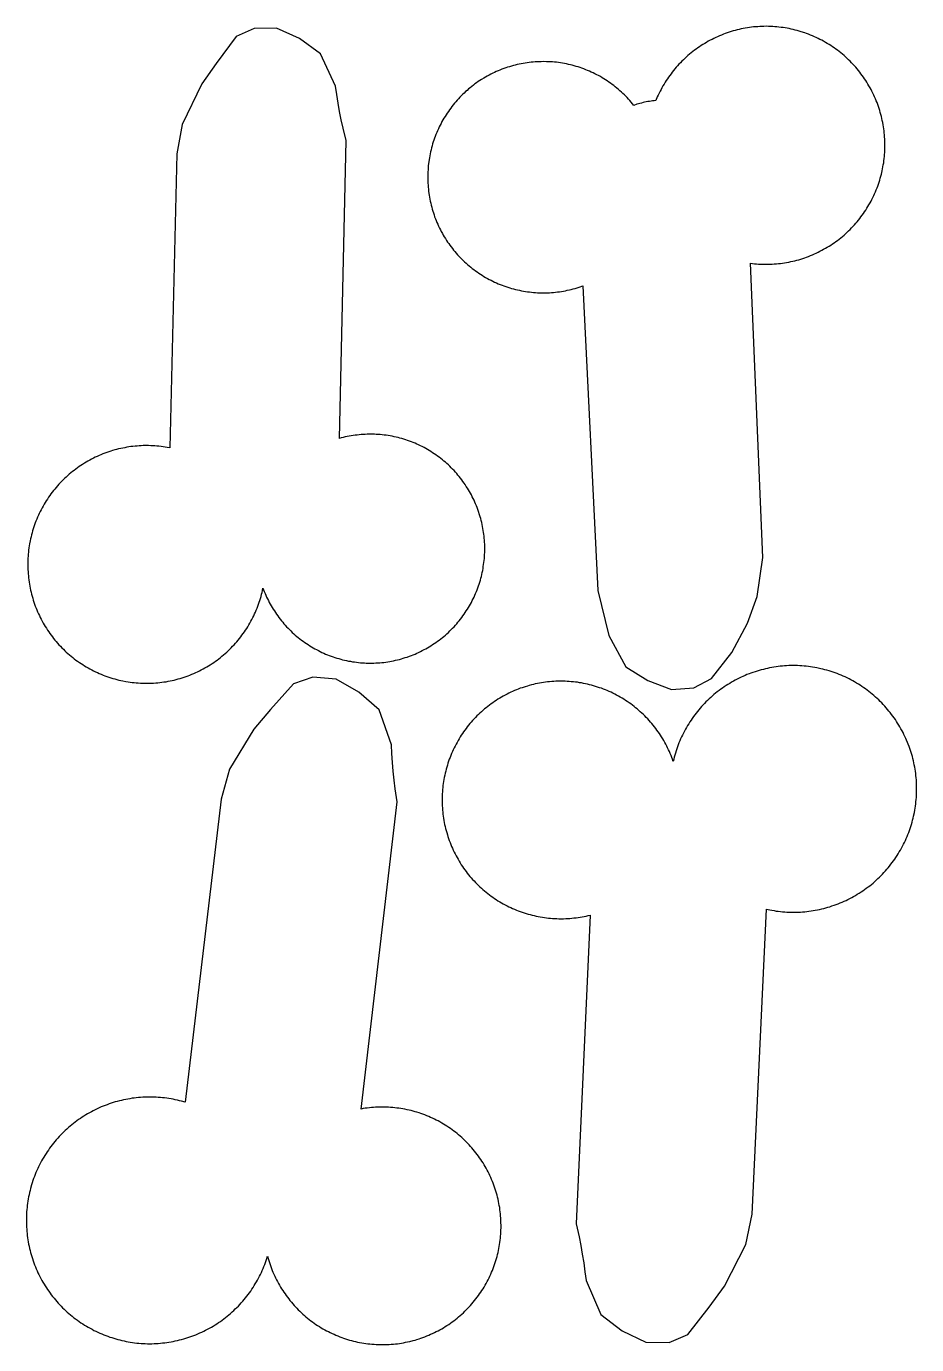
# Model space of a CAD drawing. Extents: x -246 to 246, y -104 to 199.
# Drawn here: x 199.17 to 208.79, y -56.27 to -42.03 of the extents above; entities that cross this region are included whole.
import ezdxf

# ---------------------------------------------------------------- set-up
doc = ezdxf.new("R2010")
doc.units = 0
doc.layers.add('Add_Red', color=1, linetype='Continuous')

msp = doc.modelspace()

# ---------------------------------------------------------------- linework, layer by layer
at = {"layer": 'Add_Red'}
for points in [[(206.387, -49.174), (206.576, -49.074), (206.796, -48.793), (206.964, -48.477), (207.072, -48.189), (207.131, -47.765), (206.997, -44.585), (207.019, -44.588), (207.042, -44.591), (207.064, -44.593), (207.086, -44.594), (207.109, -44.595), (207.131, -44.596), (207.166, -44.597), (207.188, -44.596), (207.211, -44.596), (207.233, -44.595), (207.255, -44.593), (207.278, -44.592), (207.3, -44.59), (207.322, -44.587), (207.345, -44.584), (207.367, -44.581), (207.389, -44.577), (207.411, -44.573), (207.433, -44.568), (207.455, -44.564), (207.477, -44.558), (207.498, -44.553), (207.52, -44.547), (207.542, -44.54), (207.563, -44.534), (207.584, -44.527), (207.605, -44.519), (207.626, -44.511), (207.647, -44.503), (207.668, -44.494), (207.689, -44.485), (207.709, -44.476), (207.729, -44.466), (207.749, -44.456), (207.769, -44.446), (207.789, -44.435), (207.808, -44.424), (207.828, -44.413), (207.847, -44.401), (207.866, -44.389), (207.885, -44.377), (207.903, -44.364), (207.921, -44.351), (207.939, -44.338), (207.957, -44.324), (207.975, -44.31), (207.992, -44.296), (208.009, -44.281), (208.026, -44.266), (208.042, -44.251), (208.059, -44.236), (208.075, -44.22), (208.09, -44.204), (208.106, -44.188), (208.121, -44.171), (208.136, -44.154), (208.151, -44.137), (208.165, -44.12), (208.179, -44.102), (208.192, -44.085), (208.206, -44.067), (208.219, -44.048), (208.231, -44.03), (208.244, -44.011), (208.256, -43.992), (208.268, -43.973), (208.279, -43.954), (208.29, -43.934), (208.301, -43.915), (208.311, -43.895), (208.321, -43.875), (208.331, -43.854), (208.34, -43.834), (208.349, -43.813), (208.358, -43.793), (208.366, -43.772), (208.374, -43.751), (208.381, -43.73), (208.388, -43.708), (208.395, -43.687), (208.401, -43.665), (208.407, -43.644), (208.413, -43.622), (208.421, -43.587), (208.426, -43.565), (208.43, -43.543), (208.434, -43.521), (208.438, -43.499), (208.441, -43.477), (208.443, -43.454), (208.446, -43.432), (208.448, -43.41), (208.449, -43.387), (208.45, -43.365), (208.451, -43.342), (208.451, -43.311), (208.451, -43.289), (208.451, -43.266), (208.45, -43.244), (208.448, -43.221), (208.446, -43.199), (208.444, -43.177), (208.442, -43.154), (208.439, -43.132), (208.435, -43.11), (208.432, -43.088), (208.428, -43.066), (208.423, -43.044), (208.418, -43.022), (208.413, -43), (208.407, -42.978), (208.401, -42.957), (208.395, -42.935), (208.388, -42.914), (208.381, -42.892), (208.374, -42.871), (208.366, -42.85), (208.358, -42.829), (208.349, -42.809), (208.34, -42.788), (208.331, -42.768), (208.321, -42.747), (208.311, -42.727), (208.301, -42.707), (208.29, -42.688), (208.279, -42.668), (208.268, -42.649), (208.256, -42.63), (208.244, -42.611), (208.231, -42.592), (208.219, -42.574), (208.206, -42.555), (208.192, -42.537), (208.179, -42.519), (208.165, -42.502), (208.151, -42.485), (208.136, -42.468), (208.121, -42.451), (208.106, -42.434), (208.09, -42.418), (208.075, -42.402), (208.059, -42.386), (208.042, -42.371), (208.026, -42.356), (208.009, -42.341), (207.992, -42.326), (207.975, -42.312), (207.957, -42.298), (207.939, -42.284), (207.921, -42.271), (207.903, -42.258), (207.885, -42.245), (207.866, -42.233), (207.847, -42.221), (207.828, -42.209), (207.808, -42.198), (207.789, -42.187), (207.769, -42.176), (207.749, -42.166), (207.729, -42.155), (207.709, -42.146), (207.689, -42.137), (207.668, -42.128), (207.647, -42.119), (207.626, -42.111), (207.605, -42.103), (207.584, -42.095), (207.547, -42.083), (207.526, -42.077), (207.504, -42.071), (207.482, -42.065), (207.461, -42.06), (207.439, -42.055), (207.417, -42.05), (207.395, -42.046), (207.373, -42.042), (207.35, -42.039), (207.328, -42.036), (207.306, -42.033), (207.284, -42.031), (207.261, -42.029), (207.239, -42.027), (207.216, -42.026), (207.194, -42.026), (207.166, -42.025), (207.143, -42.026), (207.121, -42.026), (207.098, -42.027), (207.076, -42.029), (207.054, -42.03), (207.031, -42.032), (207.009, -42.035), (206.987, -42.038), (206.965, -42.041), (206.942, -42.045), (206.92, -42.049), (206.898, -42.053), (206.876, -42.058), (206.855, -42.064), (206.833, -42.069), (206.811, -42.075), (206.79, -42.082), (206.768, -42.088), (206.747, -42.095), (206.726, -42.103), (206.705, -42.111), (206.684, -42.119), (206.663, -42.128), (206.643, -42.137), (206.622, -42.146), (206.602, -42.155), (206.582, -42.166), (206.562, -42.176), (206.542, -42.187), (206.523, -42.198), (206.504, -42.209), (206.484, -42.221), (206.465, -42.233), (206.447, -42.245), (206.428, -42.258), (206.41, -42.271), (206.392, -42.284), (206.374, -42.298), (206.357, -42.312), (206.339, -42.326), (206.322, -42.341), (206.305, -42.356), (206.289, -42.371), (206.273, -42.386), (206.257, -42.402), (206.241, -42.418), (206.225, -42.434), (206.21, -42.451), (206.195, -42.468), (206.181, -42.485), (206.167, -42.502), (206.153, -42.519), (206.139, -42.537), (206.126, -42.555), (206.113, -42.574), (206.1, -42.592), (206.087, -42.611), (206.075, -42.63), (206.064, -42.649), (206.052, -42.668), (206.041, -42.688), (206.031, -42.707), (206.02, -42.727), (206.01, -42.747), (206, -42.768), (205.991, -42.788), (205.975, -42.827), (205.957, -42.829), (205.94, -42.831), (205.923, -42.833), (205.905, -42.836), (205.888, -42.839), (205.871, -42.842), (205.854, -42.846), (205.837, -42.849), (205.82, -42.854), (205.803, -42.858), (205.786, -42.863), (205.769, -42.868), (205.737, -42.879), (205.723, -42.862), (205.709, -42.845), (205.695, -42.828), (205.68, -42.812), (205.665, -42.796), (205.65, -42.781), (205.635, -42.765), (205.619, -42.75), (205.603, -42.735), (205.587, -42.721), (205.571, -42.706), (205.554, -42.692), (205.537, -42.678), (205.52, -42.665), (205.502, -42.652), (205.485, -42.639), (205.467, -42.627), (205.449, -42.614), (205.431, -42.602), (205.412, -42.591), (205.393, -42.58), (205.375, -42.569), (205.355, -42.558), (205.336, -42.548), (205.317, -42.538), (205.297, -42.528), (205.277, -42.519), (205.258, -42.51), (205.237, -42.502), (205.217, -42.494), (205.197, -42.486), (205.176, -42.478), (205.156, -42.471), (205.135, -42.464), (205.114, -42.458), (205.093, -42.452), (205.072, -42.446), (205.051, -42.441), (205.03, -42.436), (205.008, -42.432), (204.987, -42.427), (204.966, -42.424), (204.944, -42.42), (204.922, -42.417), (204.901, -42.414), (204.879, -42.412), (204.857, -42.41), (204.836, -42.409), (204.814, -42.408), (204.792, -42.407), (204.759, -42.406), (204.737, -42.407), (204.715, -42.407), (204.693, -42.408), (204.671, -42.409), (204.65, -42.411), (204.628, -42.413), (204.606, -42.416), (204.585, -42.418), (204.563, -42.422), (204.542, -42.425), (204.52, -42.429), (204.499, -42.434), (204.477, -42.438), (204.456, -42.443), (204.435, -42.449), (204.414, -42.455), (204.393, -42.461), (204.372, -42.467), (204.352, -42.474), (204.331, -42.482), (204.311, -42.489), (204.29, -42.497), (204.27, -42.506), (204.25, -42.514), (204.23, -42.523), (204.211, -42.533), (204.191, -42.542), (204.172, -42.553), (204.153, -42.563), (204.134, -42.574), (204.115, -42.585), (204.091, -42.599), (204.073, -42.611), (204.055, -42.623), (204.037, -42.636), (204.019, -42.648), (204.002, -42.662), (203.985, -42.675), (203.968, -42.689), (203.951, -42.702), (203.934, -42.717), (203.918, -42.731), (203.902, -42.746), (203.886, -42.761), (203.871, -42.777), (203.856, -42.792), (203.841, -42.808), (203.826, -42.824), (203.812, -42.841), (203.798, -42.857), (203.784, -42.874), (203.77, -42.891), (203.757, -42.909), (203.744, -42.926), (203.732, -42.944), (203.719, -42.962), (203.707, -42.98), (203.696, -42.999), (203.684, -43.017), (203.673, -43.036), (203.663, -43.055), (203.653, -43.074), (203.643, -43.094), (203.633, -43.113), (203.624, -43.133), (203.615, -43.153), (203.606, -43.173), (203.598, -43.193), (203.59, -43.214), (203.582, -43.234), (203.575, -43.255), (203.568, -43.275), (203.562, -43.296), (203.556, -43.317), (203.55, -43.338), (203.545, -43.359), (203.54, -43.381), (203.535, -43.402), (203.531, -43.423), (203.527, -43.445), (203.524, -43.466), (203.52, -43.488), (203.518, -43.509), (203.515, -43.531), (203.513, -43.553), (203.512, -43.575), (203.51, -43.596), (203.51, -43.618), (203.509, -43.656), (203.509, -43.678), (203.51, -43.699), (203.511, -43.721), (203.512, -43.743), (203.514, -43.765), (203.516, -43.786), (203.518, -43.808), (203.521, -43.83), (203.524, -43.851), (203.528, -43.873), (203.532, -43.894), (203.536, -43.916), (203.541, -43.937), (203.546, -43.958), (203.552, -43.979), (203.557, -44), (203.564, -44.021), (203.57, -44.042), (203.577, -44.063), (203.584, -44.083), (203.592, -44.104), (203.6, -44.124), (203.608, -44.144), (203.617, -44.164), (203.626, -44.184), (203.636, -44.205), (203.646, -44.225), (203.656, -44.244), (203.667, -44.263), (203.677, -44.282), (203.688, -44.301), (203.7, -44.319), (203.712, -44.338), (203.724, -44.356), (203.736, -44.374), (203.749, -44.392), (203.762, -44.409), (203.775, -44.426), (203.789, -44.444), (203.803, -44.46), (203.817, -44.477), (203.831, -44.493), (203.846, -44.509), (203.861, -44.525), (203.876, -44.541), (203.892, -44.556), (203.908, -44.571), (203.924, -44.586), (203.94, -44.6), (203.957, -44.614), (203.974, -44.628), (203.991, -44.642), (204.008, -44.655), (204.026, -44.668), (204.043, -44.68), (204.061, -44.693), (204.08, -44.705), (204.098, -44.716), (204.117, -44.728), (204.135, -44.739), (204.154, -44.749), (204.174, -44.76), (204.193, -44.77), (204.212, -44.78), (204.232, -44.789), (204.252, -44.798), (204.272, -44.807), (204.292, -44.815), (204.313, -44.823), (204.333, -44.831), (204.354, -44.838), (204.374, -44.845), (204.395, -44.851), (204.416, -44.857), (204.437, -44.863), (204.458, -44.869), (204.479, -44.874), (204.501, -44.878), (204.522, -44.883), (204.543, -44.887), (204.565, -44.89), (204.586, -44.893), (204.608, -44.896), (204.63, -44.899), (204.652, -44.901), (204.673, -44.902), (204.695, -44.904), (204.717, -44.905), (204.759, -44.905), (204.78, -44.905), (204.802, -44.904), (204.824, -44.904), (204.846, -44.902), (204.867, -44.901), (204.889, -44.898), (204.911, -44.896), (204.932, -44.893), (204.954, -44.89), (204.976, -44.886), (204.997, -44.882), (205.018, -44.878), (205.04, -44.873), (205.061, -44.868), (205.082, -44.863), (205.103, -44.857), (205.124, -44.851), (205.145, -44.844), (205.184, -44.831), (205.347, -48.121), (205.467, -48.609), (205.651, -48.947), (205.89, -49.097), (206.144, -49.193), (206.387, -49.174)], [(200.502, -49.125), (200.524, -49.124), (200.546, -49.123), (200.569, -49.121), (200.591, -49.12), (200.613, -49.117), (200.636, -49.115), (200.658, -49.111), (200.68, -49.108), (200.702, -49.104), (200.724, -49.1), (200.746, -49.095), (200.768, -49.09), (200.79, -49.085), (200.811, -49.079), (200.833, -49.073), (200.854, -49.066), (200.876, -49.059), (200.897, -49.052), (200.918, -49.045), (200.939, -49.037), (200.96, -49.028), (200.98, -49.019), (201.001, -49.01), (201.021, -49.001), (201.041, -48.991), (201.061, -48.981), (201.081, -48.971), (201.101, -48.96), (201.12, -48.949), (201.139, -48.937), (201.158, -48.925), (201.177, -48.913), (201.196, -48.9), (201.214, -48.888), (201.232, -48.874), (201.25, -48.861), (201.268, -48.847), (201.285, -48.833), (201.303, -48.819), (201.32, -48.804), (201.336, -48.789), (201.353, -48.774), (201.369, -48.758), (201.385, -48.742), (201.4, -48.726), (201.416, -48.71), (201.431, -48.693), (201.445, -48.676), (201.46, -48.659), (201.474, -48.642), (201.488, -48.624), (201.501, -48.606), (201.514, -48.588), (201.527, -48.57), (201.54, -48.551), (201.552, -48.533), (201.564, -48.514), (201.576, -48.494), (201.587, -48.475), (201.598, -48.455), (201.608, -48.436), (201.618, -48.416), (201.628, -48.396), (201.638, -48.375), (201.647, -48.355), (201.656, -48.334), (201.664, -48.313), (201.672, -48.293), (201.68, -48.271), (201.687, -48.25), (201.694, -48.229), (201.701, -48.208), (201.707, -48.186), (201.713, -48.164), (201.718, -48.143), (201.723, -48.121), (201.728, -48.099), (201.741, -48.134), (201.75, -48.154), (201.758, -48.173), (201.767, -48.193), (201.777, -48.213), (201.786, -48.232), (201.796, -48.251), (201.807, -48.27), (201.817, -48.289), (201.828, -48.307), (201.839, -48.326), (201.851, -48.344), (201.863, -48.362), (201.875, -48.38), (201.888, -48.397), (201.901, -48.415), (201.914, -48.432), (201.927, -48.449), (201.941, -48.465), (201.955, -48.482), (201.969, -48.498), (201.984, -48.514), (201.999, -48.53), (202.014, -48.545), (202.029, -48.56), (202.045, -48.575), (202.061, -48.59), (202.077, -48.604), (202.093, -48.618), (202.11, -48.632), (202.127, -48.645), (202.144, -48.658), (202.161, -48.671), (202.179, -48.684), (202.197, -48.696), (202.215, -48.708), (202.233, -48.719), (202.251, -48.731), (202.27, -48.742), (202.289, -48.752), (202.308, -48.762), (202.327, -48.772), (202.346, -48.782), (202.366, -48.791), (202.385, -48.8), (202.405, -48.809), (202.425, -48.817), (202.445, -48.825), (202.465, -48.833), (202.486, -48.84), (202.506, -48.847), (202.527, -48.853), (202.547, -48.859), (202.568, -48.865), (202.589, -48.871), (202.61, -48.876), (202.631, -48.88), (202.652, -48.885), (202.674, -48.888), (202.695, -48.892), (202.716, -48.895), (202.738, -48.898), (202.759, -48.9), (202.781, -48.903), (202.802, -48.904), (202.824, -48.906), (202.845, -48.907), (202.867, -48.907), (202.888, -48.907), (202.926, -48.907), (202.947, -48.906), (202.969, -48.905), (202.991, -48.903), (203.012, -48.901), (203.034, -48.899), (203.055, -48.896), (203.076, -48.893), (203.098, -48.889), (203.119, -48.886), (203.14, -48.881), (203.161, -48.877), (203.182, -48.872), (203.203, -48.867), (203.224, -48.861), (203.245, -48.855), (203.265, -48.848), (203.286, -48.842), (203.312, -48.833), (203.332, -48.825), (203.352, -48.817), (203.372, -48.809), (203.392, -48.8), (203.411, -48.791), (203.431, -48.782), (203.45, -48.772), (203.469, -48.762), (203.488, -48.752), (203.507, -48.742), (203.526, -48.731), (203.544, -48.719), (203.562, -48.708), (203.58, -48.696), (203.598, -48.684), (203.616, -48.671), (203.633, -48.658), (203.65, -48.645), (203.667, -48.632), (203.684, -48.618), (203.7, -48.604), (203.716, -48.59), (203.732, -48.575), (203.748, -48.56), (203.763, -48.545), (203.778, -48.53), (203.793, -48.514), (203.808, -48.498), (203.822, -48.482), (203.836, -48.465), (203.85, -48.449), (203.863, -48.432), (203.876, -48.415), (203.889, -48.397), (203.902, -48.38), (203.914, -48.362), (203.926, -48.344), (203.938, -48.326), (203.949, -48.307), (203.96, -48.289), (203.97, -48.27), (203.981, -48.251), (203.991, -48.232), (204, -48.213), (204.01, -48.193), (204.019, -48.173), (204.027, -48.154), (204.035, -48.134), (204.043, -48.114), (204.051, -48.093), (204.058, -48.073), (204.065, -48.053), (204.071, -48.032), (204.078, -48.011), (204.083, -47.99), (204.089, -47.97), (204.094, -47.949), (204.098, -47.927), (204.103, -47.906), (204.107, -47.885), (204.11, -47.864), (204.113, -47.842), (204.116, -47.821), (204.119, -47.8), (204.121, -47.778), (204.123, -47.757), (204.124, -47.735), (204.125, -47.713), (204.125, -47.692), (204.126, -47.67), (204.125, -47.644), (204.125, -47.623), (204.124, -47.601), (204.122, -47.58), (204.12, -47.558), (204.118, -47.537), (204.116, -47.515), (204.113, -47.494), (204.11, -47.473), (204.106, -47.451), (204.102, -47.43), (204.098, -47.409), (204.093, -47.388), (204.088, -47.367), (204.082, -47.346), (204.076, -47.325), (204.07, -47.305), (204.058, -47.267), (204.051, -47.247), (204.043, -47.227), (204.035, -47.207), (204.027, -47.187), (204.019, -47.167), (204.01, -47.147), (204, -47.128), (203.991, -47.109), (203.981, -47.089), (203.97, -47.071), (203.96, -47.052), (203.949, -47.033), (203.938, -47.015), (203.926, -46.997), (203.914, -46.978), (203.902, -46.961), (203.889, -46.943), (203.876, -46.926), (203.863, -46.909), (203.85, -46.892), (203.836, -46.875), (203.822, -46.859), (203.808, -46.843), (203.793, -46.827), (203.778, -46.811), (203.763, -46.796), (203.748, -46.78), (203.732, -46.766), (203.716, -46.751), (203.7, -46.737), (203.684, -46.723), (203.667, -46.709), (203.65, -46.695), (203.633, -46.682), (203.616, -46.669), (203.598, -46.657), (203.58, -46.645), (203.562, -46.633), (203.544, -46.621), (203.526, -46.61), (203.507, -46.599), (203.488, -46.588), (203.469, -46.578), (203.45, -46.568), (203.431, -46.558), (203.411, -46.549), (203.392, -46.54), (203.372, -46.532), (203.352, -46.523), (203.332, -46.515), (203.312, -46.508), (203.291, -46.501), (203.271, -46.494), (203.25, -46.487), (203.229, -46.481), (203.209, -46.475), (203.188, -46.47), (203.167, -46.465), (203.146, -46.46), (203.125, -46.456), (203.103, -46.452), (203.082, -46.448), (203.061, -46.445), (203.039, -46.442), (203.018, -46.44), (202.996, -46.438), (202.975, -46.436), (202.953, -46.435), (202.932, -46.434), (202.91, -46.433), (202.888, -46.433), (202.853, -46.434), (202.831, -46.435), (202.81, -46.436), (202.788, -46.437), (202.767, -46.439), (202.745, -46.442), (202.724, -46.444), (202.702, -46.447), (202.681, -46.451), (202.66, -46.455), (202.639, -46.459), (202.617, -46.463), (202.596, -46.468), (202.575, -46.473), (202.555, -46.479), (202.627, -43.26), (202.595, -43.126), (202.575, -43.035), (202.557, -42.945), (202.54, -42.854), (202.525, -42.763), (202.512, -42.672), (202.35, -42.322), (202.122, -42.158), (201.875, -42.046), (201.632, -42.048), (201.437, -42.136), (201.222, -42.426), (201.068, -42.645), (200.856, -43.086), (200.798, -43.404), (200.722, -46.582), (200.693, -46.576), (200.671, -46.573), (200.649, -46.569), (200.626, -46.566), (200.604, -46.564), (200.582, -46.562), (200.56, -46.56), (200.537, -46.559), (200.515, -46.558), (200.492, -46.557), (200.47, -46.557), (200.434, -46.557), (200.412, -46.558), (200.389, -46.559), (200.367, -46.561), (200.345, -46.563), (200.322, -46.565), (200.3, -46.568), (200.278, -46.571), (200.256, -46.575), (200.234, -46.579), (200.212, -46.583), (200.19, -46.588), (200.168, -46.593), (200.146, -46.598), (200.125, -46.604), (200.103, -46.61), (200.082, -46.617), (200.06, -46.624), (200.039, -46.631), (200.018, -46.639), (199.997, -46.647), (199.976, -46.655), (199.956, -46.664), (199.935, -46.673), (199.915, -46.683), (199.895, -46.693), (199.875, -46.703), (199.855, -46.713), (199.836, -46.724), (199.816, -46.736), (199.797, -46.747), (199.778, -46.759), (199.759, -46.771), (199.741, -46.784), (199.722, -46.797), (199.704, -46.81), (199.686, -46.824), (199.669, -46.837), (199.651, -46.851), (199.634, -46.866), (199.617, -46.881), (199.601, -46.896), (199.584, -46.911), (199.568, -46.927), (199.552, -46.942), (199.537, -46.959), (199.522, -46.975), (199.507, -46.992), (199.492, -47.009), (199.478, -47.026), (199.463, -47.043), (199.45, -47.061), (199.436, -47.079), (199.423, -47.097), (199.41, -47.115), (199.398, -47.134), (199.386, -47.153), (199.374, -47.172), (199.362, -47.191), (199.351, -47.211), (199.34, -47.23), (199.33, -47.25), (199.32, -47.27), (199.31, -47.29), (199.3, -47.31), (199.291, -47.331), (199.283, -47.352), (199.274, -47.372), (199.266, -47.393), (199.259, -47.414), (199.251, -47.436), (199.244, -47.457), (199.238, -47.478), (199.232, -47.5), (199.226, -47.522), (199.221, -47.543), (199.216, -47.565), (199.211, -47.587), (199.205, -47.618), (199.201, -47.64), (199.198, -47.662), (199.195, -47.685), (199.193, -47.707), (199.191, -47.729), (199.189, -47.751), (199.187, -47.774), (199.186, -47.796), (199.186, -47.819), (199.186, -47.841), (199.186, -47.875), (199.187, -47.897), (199.188, -47.92), (199.19, -47.942), (199.192, -47.964), (199.194, -47.987), (199.197, -48.009), (199.2, -48.031), (199.203, -48.053), (199.207, -48.075), (199.211, -48.097), (199.216, -48.119), (199.221, -48.141), (199.227, -48.163), (199.232, -48.184), (199.239, -48.206), (199.245, -48.227), (199.252, -48.249), (199.259, -48.27), (199.267, -48.291), (199.275, -48.312), (199.283, -48.333), (199.292, -48.353), (199.301, -48.374), (199.311, -48.394), (199.321, -48.414), (199.331, -48.434), (199.341, -48.454), (199.352, -48.474), (199.363, -48.493), (199.375, -48.512), (199.387, -48.531), (199.399, -48.55), (199.412, -48.569), (199.424, -48.587), (199.438, -48.605), (199.451, -48.623), (199.465, -48.641), (199.479, -48.658), (199.493, -48.675), (199.508, -48.692), (199.523, -48.709), (199.538, -48.725), (199.554, -48.741), (199.57, -48.757), (199.586, -48.773), (199.602, -48.788), (199.619, -48.803), (199.636, -48.818), (199.653, -48.832), (199.671, -48.846), (199.688, -48.86), (199.706, -48.874), (199.724, -48.887), (199.743, -48.9), (199.761, -48.912), (199.78, -48.924), (199.799, -48.936), (199.818, -48.948), (199.838, -48.959), (199.857, -48.97), (199.877, -48.98), (199.897, -48.99), (199.917, -49), (199.938, -49.01), (199.958, -49.019), (199.979, -49.028), (199.999, -49.036), (200.02, -49.044), (200.041, -49.052), (200.063, -49.059), (200.084, -49.066), (200.105, -49.072), (200.127, -49.079), (200.149, -49.084), (200.17, -49.09), (200.192, -49.095), (200.214, -49.1), (200.247, -49.106), (200.269, -49.109), (200.291, -49.113), (200.313, -49.116), (200.336, -49.118), (200.358, -49.12), (200.38, -49.122), (200.403, -49.124), (200.425, -49.125), (200.448, -49.125), (200.47, -49.125), (200.502, -49.125)], [(206.322, -56.163), (206.552, -55.867), (206.717, -55.643), (206.947, -55.191), (207.015, -54.863), (207.17, -51.567), (207.207, -51.575), (207.23, -51.579), (207.253, -51.583), (207.276, -51.587), (207.299, -51.59), (207.322, -51.592), (207.345, -51.595), (207.369, -51.596), (207.392, -51.598), (207.415, -51.599), (207.438, -51.6), (207.461, -51.6), (207.491, -51.599), (207.514, -51.599), (207.538, -51.598), (207.561, -51.596), (207.584, -51.594), (207.607, -51.592), (207.63, -51.589), (207.653, -51.586), (207.676, -51.582), (207.699, -51.578), (207.722, -51.574), (207.745, -51.569), (207.768, -51.564), (207.79, -51.559), (207.813, -51.553), (207.835, -51.546), (207.857, -51.54), (207.879, -51.532), (207.901, -51.525), (207.923, -51.517), (207.945, -51.509), (207.967, -51.5), (207.988, -51.491), (208.009, -51.482), (208.031, -51.472), (208.052, -51.462), (208.072, -51.451), (208.093, -51.441), (208.113, -51.429), (208.133, -51.418), (208.153, -51.406), (208.173, -51.394), (208.193, -51.381), (208.212, -51.368), (208.231, -51.355), (208.25, -51.341), (208.269, -51.327), (208.287, -51.313), (208.305, -51.299), (208.323, -51.284), (208.341, -51.269), (208.358, -51.253), (208.375, -51.237), (208.392, -51.221), (208.408, -51.205), (208.425, -51.188), (208.441, -51.171), (208.456, -51.154), (208.471, -51.136), (208.487, -51.119), (208.501, -51.101), (208.516, -51.082), (208.53, -51.064), (208.543, -51.045), (208.557, -51.026), (208.57, -51.007), (208.583, -50.987), (208.595, -50.968), (208.607, -50.948), (208.619, -50.928), (208.63, -50.907), (208.641, -50.887), (208.652, -50.866), (208.662, -50.845), (208.672, -50.824), (208.682, -50.803), (208.691, -50.782), (208.7, -50.76), (208.708, -50.739), (208.716, -50.717), (208.724, -50.695), (208.731, -50.673), (208.738, -50.65), (208.744, -50.628), (208.75, -50.606), (208.756, -50.583), (208.761, -50.56), (208.77, -50.521), (208.774, -50.498), (208.778, -50.476), (208.781, -50.453), (208.784, -50.429), (208.787, -50.406), (208.789, -50.383), (208.791, -50.36), (208.792, -50.337), (208.793, -50.314), (208.794, -50.29), (208.794, -50.267), (208.794, -50.239), (208.793, -50.216), (208.792, -50.193), (208.791, -50.17), (208.789, -50.147), (208.786, -50.123), (208.784, -50.1), (208.781, -50.077), (208.777, -50.054), (208.773, -50.031), (208.769, -50.008), (208.764, -49.986), (208.759, -49.963), (208.753, -49.94), (208.748, -49.918), (208.741, -49.896), (208.735, -49.873), (208.728, -49.851), (208.72, -49.829), (208.712, -49.807), (208.704, -49.785), (208.695, -49.764), (208.686, -49.742), (208.677, -49.721), (208.667, -49.7), (208.657, -49.679), (208.647, -49.658), (208.636, -49.638), (208.625, -49.617), (208.613, -49.597), (208.601, -49.577), (208.589, -49.557), (208.577, -49.538), (208.564, -49.518), (208.551, -49.499), (208.537, -49.48), (208.523, -49.462), (208.509, -49.443), (208.494, -49.425), (208.479, -49.407), (208.464, -49.389), (208.449, -49.372), (208.433, -49.355), (208.417, -49.338), (208.401, -49.322), (208.384, -49.305), (208.367, -49.289), (208.35, -49.274), (208.332, -49.258), (208.315, -49.243), (208.297, -49.229), (208.278, -49.214), (208.26, -49.2), (208.241, -49.186), (208.222, -49.173), (208.203, -49.16), (208.184, -49.147), (208.164, -49.135), (208.144, -49.123), (208.124, -49.111), (208.104, -49.099), (208.083, -49.088), (208.063, -49.078), (208.042, -49.067), (208.021, -49.057), (207.999, -49.048), (207.978, -49.039), (207.957, -49.03), (207.935, -49.021), (207.913, -49.013), (207.891, -49.006), (207.869, -48.998), (207.847, -48.991), (207.825, -48.985), (207.802, -48.979), (207.78, -48.973), (207.757, -48.968), (207.716, -48.959), (207.693, -48.955), (207.67, -48.951), (207.647, -48.947), (207.624, -48.944), (207.601, -48.942), (207.578, -48.94), (207.554, -48.938), (207.531, -48.936), (207.508, -48.935), (207.485, -48.935), (207.461, -48.934), (207.436, -48.935), (207.413, -48.935), (207.389, -48.936), (207.366, -48.938), (207.343, -48.94), (207.32, -48.942), (207.297, -48.945), (207.274, -48.948), (207.251, -48.951), (207.228, -48.955), (207.205, -48.959), (207.182, -48.964), (207.159, -48.969), (207.137, -48.975), (207.114, -48.98), (207.092, -48.987), (207.07, -48.993), (207.047, -49), (207.025, -49.008), (207.003, -49.016), (206.982, -49.024), (206.96, -49.032), (206.939, -49.041), (206.917, -49.051), (206.896, -49.06), (206.875, -49.07), (206.854, -49.081), (206.834, -49.092), (206.813, -49.103), (206.793, -49.114), (206.773, -49.126), (206.753, -49.138), (206.734, -49.151), (206.714, -49.164), (206.695, -49.177), (206.676, -49.19), (206.658, -49.204), (206.639, -49.218), (206.621, -49.233), (206.603, -49.248), (206.585, -49.263), (206.568, -49.278), (206.551, -49.294), (206.534, -49.31), (206.517, -49.326), (206.501, -49.343), (206.485, -49.36), (206.47, -49.377), (206.454, -49.395), (206.439, -49.412), (206.424, -49.43), (206.41, -49.448), (206.396, -49.467), (206.382, -49.486), (206.368, -49.505), (206.355, -49.524), (206.343, -49.543), (206.33, -49.563), (206.318, -49.583), (206.306, -49.603), (206.295, -49.623), (206.284, -49.644), (206.273, -49.664), (206.263, -49.685), (206.253, -49.706), (206.243, -49.727), (206.234, -49.749), (206.225, -49.77), (206.216, -49.792), (206.208, -49.813), (206.201, -49.835), (206.193, -49.857), (206.186, -49.88), (206.18, -49.902), (206.174, -49.924), (206.168, -49.947), (206.162, -49.97), (206.155, -49.947), (206.147, -49.927), (206.139, -49.906), (206.13, -49.885), (206.121, -49.864), (206.112, -49.844), (206.102, -49.824), (206.092, -49.804), (206.082, -49.784), (206.071, -49.764), (206.06, -49.745), (206.049, -49.725), (206.037, -49.706), (206.025, -49.687), (206.013, -49.669), (206, -49.65), (205.987, -49.632), (205.974, -49.614), (205.96, -49.596), (205.946, -49.579), (205.932, -49.561), (205.917, -49.544), (205.902, -49.528), (205.887, -49.511), (205.872, -49.495), (205.856, -49.479), (205.84, -49.463), (205.824, -49.448), (205.807, -49.433), (205.791, -49.418), (205.774, -49.403), (205.756, -49.389), (205.739, -49.375), (205.721, -49.361), (205.703, -49.348), (205.685, -49.335), (205.666, -49.322), (205.648, -49.31), (205.629, -49.298), (205.61, -49.286), (205.59, -49.275), (205.571, -49.264), (205.551, -49.253), (205.531, -49.243), (205.511, -49.233), (205.491, -49.223), (205.47, -49.214), (205.45, -49.205), (205.429, -49.196), (205.408, -49.188), (205.387, -49.18), (205.366, -49.173), (205.345, -49.166), (205.324, -49.159), (205.302, -49.153), (205.281, -49.147), (205.259, -49.141), (205.237, -49.136), (205.215, -49.131), (205.193, -49.126), (205.171, -49.122), (205.149, -49.119), (205.127, -49.115), (205.105, -49.112), (205.083, -49.11), (205.06, -49.108), (205.038, -49.106), (205.016, -49.105), (204.993, -49.104), (204.971, -49.103), (204.948, -49.103), (204.917, -49.103), (204.894, -49.104), (204.872, -49.105), (204.85, -49.107), (204.827, -49.109), (204.805, -49.111), (204.783, -49.114), (204.76, -49.117), (204.738, -49.12), (204.716, -49.124), (204.694, -49.128), (204.672, -49.133), (204.651, -49.138), (204.629, -49.143), (204.607, -49.149), (204.586, -49.155), (204.564, -49.162), (204.53, -49.173), (204.509, -49.18), (204.488, -49.188), (204.468, -49.196), (204.447, -49.205), (204.426, -49.214), (204.406, -49.223), (204.386, -49.233), (204.366, -49.243), (204.346, -49.253), (204.326, -49.264), (204.307, -49.275), (204.287, -49.286), (204.268, -49.298), (204.249, -49.31), (204.231, -49.322), (204.212, -49.335), (204.194, -49.348), (204.176, -49.361), (204.158, -49.375), (204.141, -49.389), (204.123, -49.403), (204.106, -49.418), (204.089, -49.433), (204.073, -49.448), (204.057, -49.463), (204.041, -49.479), (204.025, -49.495), (204.01, -49.511), (203.994, -49.528), (203.98, -49.544), (203.965, -49.561), (203.951, -49.579), (203.937, -49.596), (203.923, -49.614), (203.91, -49.632), (203.897, -49.65), (203.884, -49.669), (203.872, -49.687), (203.86, -49.706), (203.848, -49.725), (203.837, -49.745), (203.826, -49.764), (203.815, -49.784), (203.805, -49.804), (203.795, -49.824), (203.785, -49.844), (203.776, -49.864), (203.767, -49.885), (203.758, -49.906), (203.75, -49.927), (203.742, -49.947), (203.735, -49.969), (203.728, -49.99), (203.721, -50.011), (203.714, -50.033), (203.708, -50.054), (203.703, -50.076), (203.698, -50.098), (203.693, -50.12), (203.688, -50.142), (203.684, -50.164), (203.681, -50.186), (203.677, -50.208), (203.674, -50.23), (203.672, -50.252), (203.67, -50.275), (203.668, -50.297), (203.666, -50.319), (203.665, -50.342), (203.665, -50.364), (203.665, -50.387), (203.665, -50.429), (203.666, -50.451), (203.668, -50.473), (203.669, -50.496), (203.671, -50.518), (203.674, -50.54), (203.677, -50.562), (203.68, -50.585), (203.684, -50.607), (203.688, -50.629), (203.692, -50.651), (203.697, -50.673), (203.702, -50.694), (203.708, -50.716), (203.714, -50.738), (203.721, -50.762), (203.728, -50.783), (203.735, -50.804), (203.742, -50.826), (203.75, -50.847), (203.758, -50.867), (203.767, -50.888), (203.776, -50.909), (203.785, -50.929), (203.795, -50.949), (203.805, -50.969), (203.815, -50.989), (203.826, -51.009), (203.837, -51.028), (203.848, -51.048), (203.86, -51.067), (203.872, -51.086), (203.884, -51.104), (203.897, -51.123), (203.91, -51.141), (203.923, -51.159), (203.937, -51.177), (203.951, -51.194), (203.965, -51.212), (203.98, -51.229), (203.994, -51.245), (204.01, -51.262), (204.025, -51.278), (204.041, -51.294), (204.057, -51.31), (204.073, -51.325), (204.089, -51.34), (204.106, -51.355), (204.123, -51.37), (204.141, -51.384), (204.158, -51.398), (204.176, -51.412), (204.194, -51.425), (204.212, -51.438), (204.231, -51.451), (204.249, -51.463), (204.268, -51.475), (204.287, -51.487), (204.307, -51.498), (204.326, -51.509), (204.346, -51.52), (204.366, -51.53), (204.386, -51.54), (204.406, -51.55), (204.426, -51.559), (204.447, -51.568), (204.468, -51.577), (204.488, -51.585), (204.509, -51.593), (204.53, -51.6), (204.552, -51.607), (204.573, -51.614), (204.595, -51.62), (204.616, -51.626), (204.638, -51.632), (204.66, -51.637), (204.681, -51.642), (204.703, -51.647), (204.725, -51.651), (204.748, -51.654), (204.77, -51.658), (204.792, -51.661), (204.814, -51.663), (204.836, -51.665), (204.859, -51.667), (204.881, -51.668), (204.904, -51.669), (204.926, -51.67), (204.948, -51.67), (204.978, -51.67), (205.001, -51.669), (205.023, -51.668), (205.046, -51.666), (205.068, -51.665), (205.09, -51.662), (205.112, -51.66), (205.135, -51.657), (205.157, -51.653), (205.179, -51.649), (205.201, -51.645), (205.223, -51.641), (205.245, -51.636), (205.266, -51.63), (205.114, -54.968), (205.145, -55.108), (205.163, -55.202), (205.18, -55.296), (205.195, -55.391), (205.208, -55.486), (205.22, -55.581), (205.379, -55.947), (205.612, -56.124), (205.865, -56.246), (206.118, -56.249), (206.322, -56.163)], [(203.048, -56.273), (203.07, -56.272), (203.093, -56.271), (203.115, -56.27), (203.138, -56.268), (203.16, -56.266), (203.182, -56.263), (203.204, -56.26), (203.226, -56.256), (203.248, -56.253), (203.27, -56.248), (203.292, -56.244), (203.314, -56.239), (203.35, -56.23), (203.372, -56.224), (203.393, -56.217), (203.415, -56.211), (203.436, -56.203), (203.457, -56.196), (203.478, -56.188), (203.499, -56.18), (203.52, -56.171), (203.54, -56.162), (203.561, -56.153), (203.581, -56.143), (203.601, -56.133), (203.621, -56.123), (203.64, -56.112), (203.66, -56.101), (203.679, -56.09), (203.698, -56.078), (203.717, -56.066), (203.736, -56.054), (203.754, -56.041), (203.773, -56.028), (203.791, -56.015), (203.808, -56.001), (203.826, -55.987), (203.843, -55.973), (203.86, -55.959), (203.877, -55.944), (203.894, -55.929), (203.91, -55.913), (203.926, -55.897), (203.941, -55.881), (203.957, -55.865), (203.972, -55.849), (203.987, -55.832), (204.001, -55.815), (204.016, -55.798), (204.03, -55.78), (204.043, -55.762), (204.057, -55.744), (204.07, -55.726), (204.082, -55.708), (204.095, -55.689), (204.107, -55.67), (204.118, -55.651), (204.13, -55.632), (204.141, -55.612), (204.152, -55.592), (204.162, -55.573), (204.172, -55.552), (204.181, -55.532), (204.191, -55.512), (204.2, -55.491), (204.208, -55.471), (204.217, -55.45), (204.224, -55.429), (204.232, -55.408), (204.239, -55.386), (204.246, -55.365), (204.252, -55.344), (204.258, -55.322), (204.264, -55.3), (204.269, -55.279), (204.274, -55.257), (204.278, -55.235), (204.282, -55.213), (204.286, -55.191), (204.289, -55.168), (204.292, -55.146), (204.295, -55.124), (204.297, -55.102), (204.299, -55.079), (204.3, -55.057), (204.301, -55.035), (204.302, -55.012), (204.302, -54.99), (204.301, -54.949), (204.3, -54.927), (204.299, -54.905), (204.297, -54.882), (204.295, -54.86), (204.293, -54.838), (204.29, -54.816), (204.287, -54.793), (204.283, -54.771), (204.279, -54.749), (204.275, -54.727), (204.269, -54.701), (204.264, -54.679), (204.258, -54.658), (204.252, -54.636), (204.246, -54.614), (204.239, -54.593), (204.232, -54.572), (204.224, -54.551), (204.217, -54.53), (204.208, -54.509), (204.2, -54.488), (204.191, -54.468), (204.181, -54.447), (204.172, -54.427), (204.162, -54.407), (204.152, -54.387), (204.141, -54.367), (204.13, -54.348), (204.118, -54.329), (204.107, -54.31), (204.095, -54.291), (204.082, -54.272), (204.07, -54.253), (204.057, -54.235), (204.043, -54.217), (204.03, -54.199), (204.016, -54.182), (204.001, -54.165), (203.987, -54.148), (203.972, -54.131), (203.957, -54.114), (203.941, -54.098), (203.926, -54.082), (203.91, -54.066), (203.894, -54.051), (203.877, -54.036), (203.86, -54.021), (203.843, -54.006), (203.826, -53.992), (203.808, -53.978), (203.791, -53.965), (203.773, -53.951), (203.754, -53.938), (203.736, -53.926), (203.717, -53.913), (203.698, -53.901), (203.679, -53.889), (203.66, -53.878), (203.64, -53.867), (203.621, -53.856), (203.601, -53.846), (203.581, -53.836), (203.561, -53.826), (203.54, -53.817), (203.52, -53.808), (203.499, -53.8), (203.478, -53.791), (203.457, -53.784), (203.436, -53.776), (203.415, -53.769), (203.393, -53.762), (203.372, -53.756), (203.35, -53.75), (203.329, -53.744), (203.307, -53.739), (203.285, -53.734), (203.263, -53.73), (203.241, -53.726), (203.219, -53.722), (203.197, -53.719), (203.175, -53.716), (203.152, -53.713), (203.13, -53.711), (203.108, -53.709), (203.085, -53.708), (203.063, -53.707), (203.04, -53.706), (203.018, -53.706), (202.99, -53.706), (202.967, -53.707), (202.945, -53.708), (202.923, -53.71), (202.9, -53.712), (202.878, -53.714), (202.856, -53.716), (202.834, -53.719), (202.812, -53.723), (202.789, -53.727), (203.179, -50.408), (203.158, -50.266), (203.147, -50.171), (203.137, -50.076), (203.128, -49.98), (203.122, -49.885), (203.117, -49.789), (202.984, -49.413), (202.764, -49.22), (202.52, -49.08), (202.268, -49.059), (202.058, -49.13), (201.808, -49.409), (201.628, -49.621), (201.366, -50.055), (201.275, -50.378), (200.886, -53.654), (200.848, -53.643), (200.825, -53.637), (200.803, -53.632), (200.78, -53.627), (200.757, -53.622), (200.734, -53.618), (200.711, -53.614), (200.688, -53.611), (200.665, -53.607), (200.642, -53.605), (200.619, -53.603), (200.596, -53.601), (200.573, -53.599), (200.549, -53.598), (200.526, -53.598), (200.503, -53.598), (200.475, -53.598), (200.452, -53.599), (200.428, -53.6), (200.405, -53.601), (200.382, -53.603), (200.359, -53.605), (200.336, -53.608), (200.313, -53.611), (200.29, -53.615), (200.267, -53.619), (200.244, -53.623), (200.221, -53.628), (200.199, -53.633), (200.176, -53.638), (200.153, -53.644), (200.131, -53.65), (200.109, -53.657), (200.087, -53.664), (200.065, -53.672), (200.043, -53.68), (200.021, -53.688), (199.999, -53.696), (199.978, -53.705), (199.957, -53.715), (199.935, -53.724), (199.914, -53.734), (199.894, -53.745), (199.873, -53.756), (199.853, -53.767), (199.832, -53.778), (199.812, -53.79), (199.793, -53.803), (199.773, -53.815), (199.754, -53.828), (199.735, -53.841), (199.716, -53.855), (199.697, -53.869), (199.679, -53.883), (199.661, -53.898), (199.643, -53.912), (199.625, -53.928), (199.608, -53.943), (199.591, -53.959), (199.574, -53.975), (199.557, -53.991), (199.541, -54.008), (199.525, -54.025), (199.509, -54.042), (199.494, -54.059), (199.479, -54.077), (199.464, -54.095), (199.45, -54.113), (199.436, -54.132), (199.422, -54.151), (199.409, -54.17), (199.395, -54.189), (199.383, -54.208), (199.37, -54.228), (199.358, -54.248), (199.346, -54.268), (199.335, -54.288), (199.324, -54.309), (199.313, -54.329), (199.303, -54.35), (199.293, -54.371), (199.284, -54.392), (199.274, -54.414), (199.266, -54.435), (199.257, -54.457), (199.249, -54.479), (199.241, -54.501), (199.234, -54.523), (199.227, -54.545), (199.216, -54.585), (199.21, -54.608), (199.204, -54.63), (199.199, -54.653), (199.195, -54.676), (199.19, -54.699), (199.187, -54.722), (199.183, -54.745), (199.18, -54.768), (199.178, -54.791), (199.175, -54.814), (199.173, -54.837), (199.172, -54.86), (199.171, -54.884), (199.17, -54.907), (199.17, -54.93), (199.17, -54.956), (199.171, -54.979), (199.172, -55.003), (199.174, -55.026), (199.176, -55.049), (199.178, -55.072), (199.18, -55.095), (199.184, -55.118), (199.187, -55.141), (199.191, -55.164), (199.195, -55.187), (199.2, -55.21), (199.205, -55.233), (199.21, -55.255), (199.216, -55.278), (199.223, -55.3), (199.229, -55.322), (199.236, -55.344), (199.244, -55.367), (199.251, -55.388), (199.26, -55.41), (199.268, -55.432), (199.277, -55.453), (199.286, -55.475), (199.296, -55.496), (199.306, -55.517), (199.317, -55.538), (199.327, -55.558), (199.339, -55.579), (199.35, -55.599), (199.362, -55.619), (199.374, -55.639), (199.387, -55.658), (199.4, -55.678), (199.413, -55.697), (199.426, -55.716), (199.44, -55.734), (199.454, -55.753), (199.469, -55.771), (199.484, -55.789), (199.499, -55.806), (199.514, -55.824), (199.53, -55.841), (199.546, -55.858), (199.562, -55.874), (199.579, -55.891), (199.596, -55.907), (199.613, -55.922), (199.631, -55.938), (199.648, -55.953), (199.666, -55.967), (199.684, -55.982), (199.703, -55.996), (199.722, -56.01), (199.741, -56.023), (199.76, -56.036), (199.779, -56.049), (199.799, -56.062), (199.819, -56.074), (199.839, -56.086), (199.859, -56.097), (199.88, -56.108), (199.9, -56.119), (199.921, -56.129), (199.942, -56.139), (199.963, -56.149), (199.985, -56.158), (200.006, -56.167), (200.028, -56.175), (200.05, -56.183), (200.071, -56.191), (200.094, -56.198), (200.116, -56.205), (200.158, -56.217), (200.18, -56.223), (200.203, -56.229), (200.226, -56.234), (200.249, -56.238), (200.271, -56.243), (200.294, -56.246), (200.317, -56.25), (200.34, -56.253), (200.364, -56.256), (200.387, -56.258), (200.41, -56.26), (200.433, -56.261), (200.456, -56.262), (200.48, -56.263), (200.503, -56.263), (200.527, -56.263), (200.55, -56.262), (200.573, -56.261), (200.596, -56.26), (200.62, -56.258), (200.643, -56.255), (200.666, -56.253), (200.689, -56.25), (200.712, -56.246), (200.735, -56.242), (200.758, -56.238), (200.78, -56.234), (200.803, -56.229), (200.826, -56.223), (200.848, -56.217), (200.871, -56.211), (200.893, -56.204), (200.915, -56.197), (200.937, -56.19), (200.959, -56.182), (200.981, -56.174), (201.003, -56.166), (201.024, -56.157), (201.045, -56.147), (201.067, -56.138), (201.088, -56.128), (201.108, -56.117), (201.129, -56.107), (201.149, -56.095), (201.17, -56.084), (201.19, -56.072), (201.21, -56.06), (201.229, -56.048), (201.249, -56.035), (201.268, -56.022), (201.287, -56.008), (201.305, -55.994), (201.324, -55.98), (201.342, -55.966), (201.36, -55.951), (201.378, -55.936), (201.395, -55.92), (201.412, -55.904), (201.429, -55.888), (201.446, -55.872), (201.462, -55.856), (201.478, -55.839), (201.494, -55.822), (201.509, -55.804), (201.524, -55.786), (201.539, -55.768), (201.553, -55.75), (201.567, -55.732), (201.581, -55.713), (201.595, -55.694), (201.608, -55.675), (201.621, -55.656), (201.633, -55.636), (201.645, -55.616), (201.657, -55.596), (201.669, -55.576), (201.68, -55.555), (201.691, -55.535), (201.701, -55.514), (201.711, -55.493), (201.721, -55.472), (201.73, -55.45), (201.739, -55.429), (201.747, -55.407), (201.755, -55.385), (201.763, -55.364), (201.77, -55.342), (201.777, -55.319), (201.784, -55.344), (201.791, -55.365), (201.797, -55.386), (201.804, -55.408), (201.812, -55.429), (201.82, -55.45), (201.828, -55.471), (201.836, -55.491), (201.845, -55.512), (201.855, -55.532), (201.864, -55.552), (201.874, -55.573), (201.885, -55.592), (201.895, -55.612), (201.906, -55.632), (201.918, -55.651), (201.929, -55.67), (201.942, -55.689), (201.954, -55.708), (201.967, -55.726), (201.98, -55.744), (201.993, -55.762), (202.007, -55.78), (202.02, -55.798), (202.035, -55.815), (202.049, -55.832), (202.064, -55.849), (202.079, -55.865), (202.095, -55.881), (202.11, -55.897), (202.126, -55.913), (202.143, -55.929), (202.159, -55.944), (202.176, -55.959), (202.193, -55.973), (202.21, -55.987), (202.228, -56.001), (202.246, -56.015), (202.264, -56.028), (202.282, -56.041), (202.3, -56.054), (202.319, -56.066), (202.338, -56.078), (202.357, -56.09), (202.376, -56.101), (202.396, -56.112), (202.415, -56.123), (202.435, -56.133), (202.455, -56.143), (202.476, -56.153), (202.496, -56.162), (202.517, -56.171), (202.537, -56.18), (202.558, -56.188), (202.579, -56.196), (202.6, -56.203), (202.621, -56.211), (202.643, -56.217), (202.664, -56.224), (202.686, -56.23), (202.708, -56.235), (202.729, -56.24), (202.751, -56.245), (202.773, -56.25), (202.795, -56.254), (202.817, -56.258), (202.839, -56.261), (202.862, -56.264), (202.884, -56.266), (202.906, -56.269), (202.929, -56.27), (202.951, -56.272), (202.973, -56.273), (202.996, -56.273), (203.018, -56.273), (203.048, -56.273)]]:
    msp.add_lwpolyline(points, dxfattribs=at)

doc.saveas('drawing.dxf')
